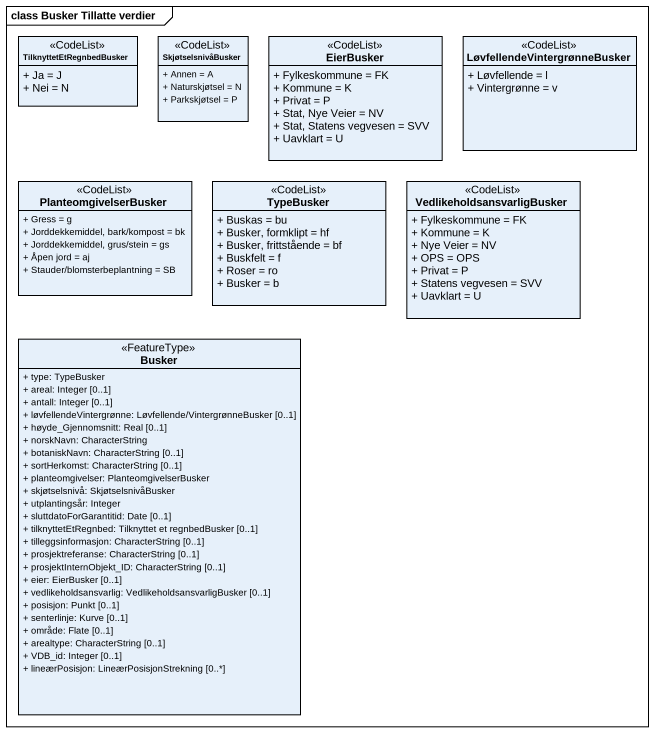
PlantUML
@startuml
mainframe class Busker Tillatte verdier
hide circle
hide empty members
skinparam classAttributeIconSize 0
class TilknyttetEtRegnbedBusker <<CodeList>> {
  + Ja = J
  + Nei = N
}
class SkjøtselsnivåBusker <<CodeList>> {
  + Annen = A
  + Naturskjøtsel = N
  + Parkskjøtsel = P
}
class EierBusker <<CodeList>> {
  + Fylkeskommune = FK
  + Kommune = K
  + Privat = P
  + Stat, Nye Veier = NV
  + Stat, Statens vegvesen = SVV
  + Uavklart = U
}
class "LøvfellendeVintergrønneBusker" as LøvfellendeVintergrønneBuske <<CodeList>> {
  + Løvfellende = l
  + Vintergrønne = v
}
class PlanteomgivelserBusker <<CodeList>> {
  + Gress = g
  + Jorddekkemiddel, bark/kompost = bk
  + Jorddekkemiddel, grus/stein = gs
  + Åpen jord = aj
  + Stauder/blomsterbeplantning = SB
}
class TypeBusker <<CodeList>> {
  + Buskas = bu
  + Busker, formklipt = hf
  + Busker, frittstående = bf
  + Buskfelt = f
  + Roser = ro
  + Busker = b
}
class VedlikeholdsansvarligBusker <<CodeList>> {
  + Fylkeskommune = FK
  + Kommune = K
  + Nye Veier = NV
  + OPS = OPS
  + Privat = P
  + Statens vegvesen = SVV
  + Uavklart = U
}
class Busker <<FeatureType>> {
  + type: TypeBusker
  + areal: Integer [0..1]
  + antall: Integer [0..1]
  + løvfellendeVintergrønne: Løvfellende/VintergrønneBusker [0..1]
  + høyde_Gjennomsnitt: Real [0..1]
  + norskNavn: CharacterString
  + botaniskNavn: CharacterString [0..1]
  + sortHerkomst: CharacterString [0..1]
  + planteomgivelser: PlanteomgivelserBusker
  + skjøtselsnivå: SkjøtselsnivåBusker
  + utplantingsår: Integer
  + sluttdatoForGarantitid: Date [0..1]
  + tilknyttetEtRegnbed: Tilknyttet et regnbedBusker [0..1]
  + tilleggsinformasjon: CharacterString [0..1]
  + prosjektreferanse: CharacterString [0..1]
  + prosjektInternObjekt_ID: CharacterString [0..1]
  + eier: EierBusker [0..1]
  + vedlikeholdsansvarlig: VedlikeholdsansvarligBusker [0..1]
  + posisjon: Punkt [0..1]
  + senterlinje: Kurve [0..1]
  + område: Flate [0..1]
  + arealtype: CharacterString [0..1]
  + VDB_id: Integer [0..1]
  + lineærPosisjon: LineærPosisjonStrekning [0..*]
}
@enduml
